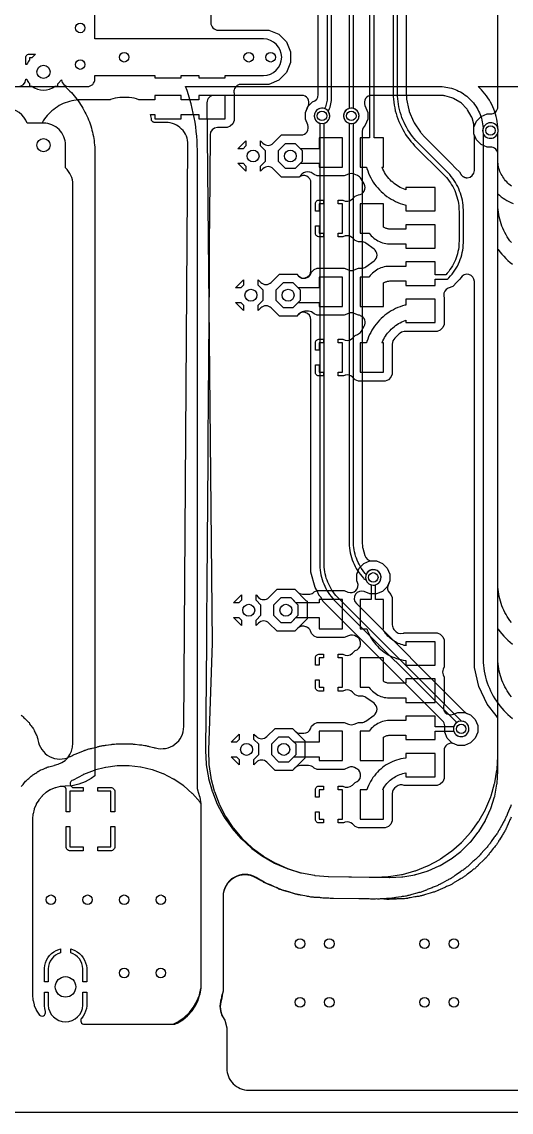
# Model space of a CAD drawing. Header units: millimetres. Extents: x 0 to 150, y 0 to 150.
# Drawn here: x 41.5 to 74.9, y 0 to 74.4 of the extents above; entities that cross this region are included whole.
import ezdxf

# ---------------------------------------------------------------- set-up
doc = ezdxf.new("R2010")
doc.units = ezdxf.units.MM

msp = doc.modelspace()

# ---------------------------------------------------------------- linework, layer by layer
at = {"layer": '16_copper'}
for points in [[(25.235, 70), (44.468, 70), (44.474, 69.995), (44.584, 69.896), (44.69, 69.794), (44.794, 69.69), (44.896, 69.584), (44.995, 69.474), (45.091, 69.363), (45.184, 69.249), (45.275, 69.133), (45.363, 69.015), (45.448, 68.894), (45.529, 68.772), (45.608, 68.648), (45.684, 68.521), (45.756, 68.393), (45.826, 68.263), (45.892, 68.132), (45.955, 67.999), (46.015, 67.864), (46.071, 67.728), (46.124, 67.591), (46.174, 67.452), (46.22, 67.312), (46.263, 67.171), (46.302, 67.029), (46.338, 66.886), (46.37, 66.743), (46.399, 66.598), (46.424, 66.453), (46.445, 66.307), (46.463, 66.161), (46.478, 66.015), (46.489, 65.868), (46.496, 65.721, 0.015737), (46.5, 65.5), (46.5, 22.949), (46.257, 22.766), (45.85, 22.544), (45.415, 22.382), (44.962, 22.284), (44.482, 22.249, 0.001783), (44.48, 22.249), (44.168, 22.225, 0.039596), (44.128, 22.218), (43.824, 22.145, 0.03929), (43.786, 22.133), (43.496, 22.013, 0.039289), (43.461, 21.995), (43.194, 21.831, 0.039571), (43.162, 21.808), (42.923, 21.604, 0.03958), (42.895, 21.576), (42.692, 21.338, 0.039291), (42.669, 21.306), (42.505, 21.039, 0.039289), (42.487, 21.004), (42.367, 20.714, 0.039593), (42.355, 20.676), (42.282, 20.371, 0.039294), (42.275, 20.332), (42.251, 20.02, 0.019635), (42.25, 20), (42.25, 8, 0.019635), (42.251, 7.98), (42.275, 7.668, 0.039596), (42.282, 7.628), (42.355, 7.324, 0.03929), (42.367, 7.286), (42.487, 6.996, 0.039289), (42.505, 6.961), (42.669, 6.694, 0.896524), (43.133, 6.882), (43.081, 7.078), (43.056, 7.265), (43.056, 8.2), (43.31, 8.2), (43.31, 7.313, 0.961481), (45.69, 7.313), (45.69, 8.2), (45.944, 8.2), (45.944, 7.265), (45.919, 7.078), (45.87, 6.895), (45.798, 6.72), (45.703, 6.556), (45.585, 6.402, 0.621841), (45.784, 6), (51.908, 6, 0.102644), (52.007, 6.021), (52.126, 6.072, 0.035713), (52.158, 6.089), (52.493, 6.295, 0.035716), (52.522, 6.316), (52.825, 6.568, 0.035714), (52.85, 6.593), (53.114, 6.886, 0.035717), (53.136, 6.914), (53.355, 7.241, 0.035715), (53.373, 7.272), (53.544, 7.627, 0.035713), (53.557, 7.66), (53.675, 8.036, 0.035716), (53.683, 8.071), (53.747, 8.46, 0.040537), (53.75, 8.5), (53.75, 21, 0.037059), (53.747, 21.037), (53.679, 21.497, 0.035717), (53.671, 21.532), (53.537, 21.977, 0.001537), (53.537, 21.979), (53.525, 22.011), (53.5, 22.064), (53.5, 65.66), (53.492, 65.979), (53.477, 66.297), (53.453, 66.615), (53.422, 66.933), (53.383, 67.25), (53.336, 67.565), (53.281, 67.88), (53.219, 68.193), (53.149, 68.504), (53.072, 68.814), (52.987, 69.121), (52.894, 69.426), (52.794, 69.729), (52.697, 70), (70, 70), (70.065, 69.999), (70.196, 69.994), (70.327, 69.982), (70.456, 69.965), (70.585, 69.942), (70.713, 69.914), (70.839, 69.88), (70.964, 69.841), (71.087, 69.796), (71.208, 69.746), (71.327, 69.691), (71.443, 69.63), (71.556, 69.565), (71.667, 69.494), (71.774, 69.419), (71.878, 69.34), (71.978, 69.256), (72.075, 69.167), (72.167, 69.075), (72.256, 68.978), (72.34, 68.878), (72.419, 68.774), (72.494, 68.667), (72.565, 68.556), (72.63, 68.443), (72.691, 68.327), (72.746, 68.208), (72.796, 68.087), (72.841, 67.964), (72.88, 67.839), (72.914, 67.713), (72.942, 67.585), (72.965, 67.456), (72.982, 67.327), (72.994, 67.196, 0.988533), (73.989, 66.798), (74.008, 66.854, 0.159482), (73.996, 67.182), (73.992, 67.262), (73.977, 67.436), (73.954, 67.609), (73.924, 67.781), (73.886, 67.951), (73.841, 68.12), (73.789, 68.286), (73.729, 68.45), (73.662, 68.611), (73.588, 68.77), (73.508, 68.924), (73.42, 69.076), (73.327, 69.223), (73.227, 69.366), (73.12, 69.504), (73.008, 69.638), (72.89, 69.767), (72.767, 69.89), (72.647, 70), (104.5, 70)], [(41.467, 22.224, 0.061632), (41.71, 22.504), (41.727, 22.528, 0.0251), (41.826, 22.644), (41.852, 22.671, 0.061628), (42.136, 22.91), (42.156, 22.93, 0.025091), (42.273, 23.03), (42.302, 23.052, 0.06162), (42.62, 23.244), (42.644, 23.261, 0.025091), (42.774, 23.341), (42.807, 23.358, 0.061633), (43.151, 23.498), (43.177, 23.511, 0.025101), (43.318, 23.57), (43.353, 23.582, 0.061616), (43.715, 23.666), (43.742, 23.675, 0.368204), (45, 25.18), (45, 63.325, 0.213406), (44.5, 64.443), (44.5, 66, 0.414223), (43, 67.5), (41.882, 67.5, 0.317786), (40.469, 68.5)], [(74.92, 20.972, 0.047952), (74.799, 20.709), (74.66, 20.377, 0.021251), (74.617, 20.257), (74.607, 20.228, 0.039047), (74.509, 20.013), (74.483, 19.954, 0.047943), (74.333, 19.706), (74.158, 19.392, 0.02125), (74.101, 19.278), (74.088, 19.25, 0.039043), (73.966, 19.047), (73.934, 18.992, 0.047945), (73.757, 18.763), (73.547, 18.471, 0.021242), (73.478, 18.364), (73.462, 18.338, 0.039041), (73.318, 18.15), (73.279, 18.098, 0.047947), (73.078, 17.89), (72.836, 17.624, 0.021255), (72.755, 17.526), (72.736, 17.502, 0.039045), (72.572, 17.331), (72.528, 17.284, 0.047944), (72.304, 17.101), (72.034, 16.863, 0.021254), (71.942, 16.775), (71.921, 16.753, 0.039044), (71.738, 16.602), (71.689, 16.56, 0.047944), (71.446, 16.403), (71.151, 16.198, 0.021238), (71.05, 16.121), (71.026, 16.101, 0.039046), (70.828, 15.972), (70.774, 15.936, 0.047941), (70.515, 15.808), (70.198, 15.637, 0.021241), (70.089, 15.571), (70.063, 15.555, 0.039039), (69.851, 15.449), (69.794, 15.42, 0.047952), (69.522, 15.321), (69.188, 15.188, 0.021232), (69.072, 15.135), (69.045, 15.121, 0.03904), (68.822, 15.04), (68.762, 15.017, 0.047948), (68.48, 14.95), (68.134, 14.855, 0.021251), (68.012, 14.816), (67.984, 14.805, 0.03904), (67.754, 14.75), (67.691, 14.734, 0.04795), (67.404, 14.699), (67.048, 14.644, 0.021233), (66.924, 14.619), (66.894, 14.612, 0.039041), (66.659, 14.582), (66.595, 14.574, 0.044776), (66.325, 14.572), (66.306, 14.572), (66.046, 14.561, 0.024029), (65.9, 14.548), (65.877, 14.544, 0.048099), (65.587, 14.543), (65.404, 14.535, 0.032045), (65.213, 14.551), (62.789, 14.59, 0.02402), (62.643, 14.585), (62.62, 14.583, 0.048084), (62.33, 14.598), (62.147, 14.601, 0.030251), (61.967, 14.626), (61.957, 14.627, 0.065382), (61.563, 14.65), (61.532, 14.65, 0.039048), (61.297, 14.674), (61.233, 14.68, 0.04794), (60.95, 14.743), (60.589, 14.811, 0.021233), (60.463, 14.829), (60.433, 14.832, 0.039048), (60.202, 14.883), (60.139, 14.896, 0.023945), (60, 14.941), (59.984, 14.949, 0.020971), (59.865, 14.991), (59.514, 15.099, 0.021249), (59.391, 15.131), (59.361, 15.138, 0.039044), (59.137, 15.214), (59.076, 15.235, 0.047944), (58.815, 15.359), (58.479, 15.507, 0.021241), (58.36, 15.552), (58.331, 15.562, 0.03905), (58.117, 15.664), (58.059, 15.691, 0.047938), (57.813, 15.845), (57.504, 16.025, 0.578286), (55.25, 14.728), (55.25, 8.662, 0.018006), (55.254, 8.554), (55.257, 8.513, 0.020201), (55.258, 8.39), (55.257, 8.382), (55.254, 8.341), (55.251, 8.301, 0.066551), (55.181, 7.907), (55.176, 7.842, 0.02168), (55.149, 7.714), (55.144, 7.689, 0.220928), (55.277, 6.422), (55.364, 6.272), (55.5, 5.763), (55.5, 3, 0.414214), (57, 1.5), (140, 1.5)]]:
    msp.add_lwpolyline(points, format="xyb", dxfattribs=at)
for points in [[(65.613, 16.046), (65.625, 16.045), (66.505, 16.081, 0.028347), (66.561, 16.086), (67.431, 16.221, 0.028347), (67.486, 16.233), (68.335, 16.466, 0.028347), (68.389, 16.484), (69.206, 16.811, 0.028346), (69.258, 16.835), (70.033, 17.252, 0.028346), (70.081, 17.281), (70.804, 17.784, 0.028347), (70.848, 17.819), (71.51, 18.399, 0.028348), (71.55, 18.439), (72.142, 19.091, 0.028346), (72.177, 19.135), (72.691, 19.85, 0.028347), (72.722, 19.897), (73.151, 20.666, 0.028348), (73.176, 20.716), (73.516, 21.528, 0.028346), (73.535, 21.582), (73.781, 22.427, 0.028348), (73.794, 22.482), (73.943, 23.35, 0.028345), (73.949, 23.406), (73.999, 24.285, 0.014171), (74, 24.313), (74, 65.372, 0.414214), (73.5, 65.872), (73.276, 65.872), (72.861, 66.044), (72.544, 66.361), (72.372, 66.776), (72.372, 67.293, 0.065542), (72.355, 67.422), (72.238, 67.857, 0.065545), (72.188, 67.977), (71.94, 68.407, 0.065543), (71.861, 68.51), (71.51, 68.861, 0.065543), (71.407, 68.94), (70.977, 69.188, 0.065546), (70.857, 69.238), (70.377, 69.367, 0.049123), (70.281, 69.383), (70.033, 69.399, 0.016366), (70, 69.4), (65.39, 69.4, 0.534512), (64.928, 68.709), (65.128, 68.224), (65.128, 67.776), (64.956, 67.361, 0.242991), (64.75, 66.947), (64.75, 38.914, 0.016365), (64.751, 38.882), (64.77, 38.599, 0.049126), (64.786, 38.502), (64.92, 37.999, 0.339454), (65.403, 37.628), (65.724, 37.628), (66.139, 37.456), (66.456, 37.139), (66.628, 36.724), (66.628, 36.276), (66.456, 35.861), (66.139, 35.544), (65.724, 35.372), (65.276, 35.372), (64.889, 35.532, 0.820681), (64.344, 34.716), (71.732, 27.329, 0.098494), (71.894, 27.22), (72.14, 27.118), (72.457, 26.801), (72.629, 26.386), (72.629, 25.938), (72.457, 25.523), (72.14, 25.206), (71.725, 25.034), (71.277, 25.034), (70.862, 25.206), (70.545, 25.523), (70.373, 25.938), (70.373, 26.359, 0.198912), (70.226, 26.713), (62.294, 34.645), (62.294, 34.645), (62.082, 34.857), (61.911, 35.153, 0.093004), (61.791, 35.293), (61.776, 35.304, 0.120169), (61.693, 35.531), (61.534, 35.807), (61.25, 36.866), (61.25, 54.079, 0.784032), (60.286, 54.322), (59.094, 54.322), (58.529, 54.887, 0.414215), (57.822, 54.887), (57.65, 54.715), (57.65, 55.075), (57.988, 55.413), (57.988, 56.107), (57.65, 56.445), (57.65, 56.805), (57.822, 56.633, 0.414215), (58.529, 56.633), (59.094, 57.198), (60.286, 57.198, 0.784032), (61.25, 57.441), (61.25, 63.429, 0.626168), (60.441, 63.822), (59.244, 63.822), (58.679, 64.387, 0.414215), (57.972, 64.387), (57.8, 64.215), (57.8, 64.575), (58.138, 64.913), (58.138, 65.607), (57.8, 65.945), (57.8, 66.305), (57.972, 66.133, 0.414215), (58.679, 66.133), (59.244, 66.698), (60.57, 66.698, 0.53451), (61.032, 67.39), (60.872, 67.776), (60.872, 68.224), (61.072, 68.709, 0.534512), (60.61, 69.4), (54.653, 69.4, 0.416969), (54.153, 68.895), (54.5, 32.006), (54.261, 24.699, 0.014172), (54.261, 24.671), (54.282, 23.784, 0.028352), (54.286, 23.727), (54.408, 22.848, 0.028354), (54.419, 22.793), (54.639, 21.933, 0.028351), (54.656, 21.879), (54.972, 21.049, 0.028354), (54.995, 20.998), (55.403, 20.209, 0.028352), (55.432, 20.161), (55.927, 19.424, 0.028353), (55.961, 19.378), (56.535, 18.702, 0.028352), (56.574, 18.661), (57.222, 18.054, 0.028354), (57.265, 18.018), (57.977, 17.488, 0.028354), (58.025, 17.457), (58.792, 17.011, 0.028352), (58.843, 16.985), (59.655, 16.629, 0.028352), (59.709, 16.609), (60.557, 16.347, 0.028353), (60.612, 16.333), (61.484, 16.169, 0.028352), (61.54, 16.162), (62.425, 16.097, 0.014173), (62.453, 16.096), (65.597, 16.045)], [(63.053, 35.16), (62.952, 35.271), (62.855, 35.387), (62.765, 35.508), (62.679, 35.632), (62.6, 35.76), (62.527, 35.892), (62.459, 36.027), (62.398, 36.165), (62.344, 36.306), (62.296, 36.449), (62.255, 36.594), (62.22, 36.74), (62.193, 36.889), (62.172, 37.038), (62.158, 37.188), (62.151, 37.339), (62.15, 37.414), (62.15, 67.493, 0.996462), (61.854, 68.508), (61.798, 68.489, 0.706875), (61.85, 67.493), (61.85, 37.332), (61.858, 37.167), (61.873, 37.003), (61.896, 36.84), (61.926, 36.678), (61.964, 36.518), (62.009, 36.36), (62.061, 36.203), (62.12, 36.05), (62.187, 35.899), (62.26, 35.752), (62.341, 35.608), (62.427, 35.468), (62.52, 35.332), (62.62, 35.201), (62.725, 35.074), (62.836, 34.952), (71.195, 26.593, 0.999694), (71.807, 25.731), (71.854, 25.768, 0.674159), (71.522, 26.69), (63.106, 35.106)], [(64.765, 37.008), (64.679, 37.132), (64.6, 37.26), (64.527, 37.392), (64.459, 37.527), (64.398, 37.665), (64.344, 37.806), (64.296, 37.949), (64.255, 38.094), (64.22, 38.24), (64.193, 38.389), (64.172, 38.538), (64.158, 38.688), (64.151, 38.839), (64.15, 38.914), (64.15, 67.493, 0.996462), (63.854, 68.508), (63.798, 68.489, 0.706875), (63.85, 67.493), (63.85, 38.832), (63.858, 38.667), (63.873, 38.503), (63.896, 38.34), (63.926, 38.178), (63.964, 38.018), (64.009, 37.86), (64.061, 37.703), (64.12, 37.55), (64.187, 37.399), (64.26, 37.252), (64.341, 37.108), (64.427, 36.968), (64.52, 36.832), (64.62, 36.701), (64.725, 36.574), (64.836, 36.452, 0.320343), (64.993, 36.35), (65.011, 36.298, 1), (65.989, 36.702), (65.963, 36.756, 0.626546), (65.012, 36.705), (64.952, 36.771), (64.855, 36.887)], [(58.944, 32.822), (58.379, 33.387, 0.414215), (57.672, 33.387), (57.5, 33.215), (57.5, 33.575), (57.838, 33.913), (57.838, 34.607), (57.5, 34.945), (57.5, 35.305), (57.672, 35.133, 0.414215), (58.379, 35.133), (58.944, 35.698), (60.136, 35.698), (60.907, 34.927, 0.046624), (60.978, 34.868), (60.978, 33.664), (60.136, 32.822)], [(58.794, 23.322), (58.229, 23.887, 0.414215), (57.522, 23.887), (57.35, 23.715), (57.35, 24.075), (57.688, 24.413), (57.688, 25.107), (57.35, 25.445), (57.35, 25.805), (57.522, 25.633, 0.414215), (58.229, 25.633), (58.794, 26.198), (59.986, 26.198), (60.828, 25.356), (60.828, 24.164), (59.986, 23.322)], [(43.056, 8.9), (43.056, 9.835), (43.081, 10.022), (43.13, 10.205), (43.202, 10.38), (43.297, 10.544), (43.412, 10.694), (43.546, 10.828), (43.696, 10.943), (43.86, 11.038), (44.035, 11.11), (44.15, 11.141), (44.15, 10.878, 0.318406), (43.31, 9.787), (43.31, 8.9)], [(45.69, 8.9), (45.69, 9.787, 0.318408), (44.85, 10.878), (44.85, 11.141), (44.965, 11.11), (45.14, 11.038), (45.304, 10.943), (45.454, 10.828), (45.588, 10.694), (45.703, 10.544), (45.798, 10.38), (45.87, 10.205), (45.919, 10.022), (45.944, 9.835), (45.944, 8.9)]]:
    msp.add_lwpolyline(points, format="xyb", close=True, dxfattribs=at)
for points in [[(56.255, 65.76), (56.8, 66.305), (56.8, 65.945), (56.615, 65.76)], [(60.678, 64.913), (60.678, 65.607), (60.187, 66.098), (59.493, 66.098), (59.002, 65.607), (59.002, 64.913), (59.493, 64.422), (60.187, 64.422)], [(56.255, 64.76), (56.615, 64.76), (56.8, 64.575), (56.8, 64.215)], [(56.105, 56.26), (56.65, 56.805), (56.65, 56.445), (56.465, 56.26)], [(60.528, 55.413), (60.528, 56.107), (60.037, 56.598), (59.343, 56.598), (58.852, 56.107), (58.852, 55.413), (59.343, 54.922), (60.037, 54.922)], [(56.105, 55.26), (56.465, 55.26), (56.65, 55.075), (56.65, 54.715)], [(55.955, 34.76), (56.5, 35.305), (56.5, 34.945), (56.315, 34.76)], [(60.378, 33.913), (60.378, 34.607), (59.887, 35.098), (59.193, 35.098), (58.702, 34.607), (58.702, 33.913), (59.193, 33.422), (59.887, 33.422)], [(55.955, 33.76), (56.315, 33.76), (56.5, 33.575), (56.5, 33.215)], [(55.805, 25.26), (56.35, 25.805), (56.35, 25.445), (56.165, 25.26)], [(60.228, 24.413), (60.228, 25.107), (59.737, 25.598), (59.043, 25.598), (58.552, 25.107), (58.552, 24.413), (59.043, 23.922), (59.737, 23.922)], [(55.805, 24.26), (56.165, 24.26), (56.35, 24.075), (56.35, 23.715)]]:
    msp.add_lwpolyline(points, close=True, dxfattribs=at)
at = {"layer": '1_copper'}
for points in [[(65.25, 81.5), (65.25, 66.5), (64.6, 66.5), (64.6, 64.5), (65.038, 64.5), (65.064, 64.408), (65.118, 64.247), (65.18, 64.088), (65.249, 63.932), (65.325, 63.779), (65.408, 63.63), (65.498, 63.485), (65.594, 63.344), (65.697, 63.208), (65.806, 63.077), (65.92, 62.951), (66.041, 62.83), (66.167, 62.716), (66.298, 62.607), (66.434, 62.504), (66.575, 62.408), (66.72, 62.318), (66.869, 62.235), (67.022, 62.159), (67.178, 62.09), (67.337, 62.028), (67.498, 61.974), (67.662, 61.928), (67.73, 61.912), (67.73, 61.51), (69.73, 61.51), (69.73, 63.11), (67.73, 63.11), (67.73, 62.952), (67.676, 62.97), (67.561, 63.015), (67.447, 63.065), (67.336, 63.12), (67.227, 63.181), (67.121, 63.246), (67.019, 63.316), (66.92, 63.391), (66.824, 63.471), (66.732, 63.554), (66.644, 63.642), (66.561, 63.734), (66.481, 63.83), (66.406, 63.929), (66.336, 64.031), (66.271, 64.137), (66.21, 64.246), (66.155, 64.357), (66.105, 64.471), (66.093, 64.5), (66.2, 64.5), (66.2, 66.5), (65.55, 66.5), (65.55, 81.574)], [(74.924, 59.347), (74.825, 59.477), (74.731, 59.611), (74.642, 59.748), (74.559, 59.889), (74.48, 60.032), (74.408, 60.179), (74.341, 60.328), (74.28, 60.48), (74.224, 60.634), (74.175, 60.79), (74.132, 60.948), (74.094, 61.107), (74.063, 61.267), (74.038, 61.429), (74.02, 61.592), (74.007, 61.755), (74.001, 61.918), (74, 62), (74, 62.68), (74.106, 62.584), (74.227, 62.484), (74.353, 62.391), (74.483, 62.304), (74.617, 62.224), (74.755, 62.15), (74.897, 62.083), (75.042, 62.023)], [(74.924, 33.427), (74.825, 33.557), (74.731, 33.691), (74.642, 33.828), (74.559, 33.969), (74.48, 34.112), (74.408, 34.259), (74.341, 34.408), (74.28, 34.56), (74.224, 34.714), (74.175, 34.87), (74.132, 35.028), (74.094, 35.187), (74.063, 35.347), (74.038, 35.509), (74.02, 35.672), (74.007, 35.835), (74.001, 35.998), (74, 36.08), (74, 58.911), (74.018, 58.885), (74.14, 58.725), (74.268, 58.569), (74.403, 58.418), (74.543, 58.273), (74.688, 58.133), (74.839, 57.998), (74.995, 57.87)], [(74.924, 28.347), (74.825, 28.477), (74.731, 28.611), (74.642, 28.748), (74.559, 28.889), (74.48, 29.032), (74.408, 29.179), (74.341, 29.328), (74.28, 29.48), (74.224, 29.634), (74.175, 29.79), (74.132, 29.948), (74.094, 30.107), (74.063, 30.267), (74.038, 30.429), (74.02, 30.592), (74.007, 30.755), (74.001, 30.918), (74, 31), (74, 32.991), (74.018, 32.965), (74.14, 32.805), (74.268, 32.649), (74.403, 32.498), (74.543, 32.353), (74.688, 32.213), (74.839, 32.078), (74.995, 31.95)]]:
    msp.add_lwpolyline(points, dxfattribs=at)
for points in [[(67.75, 80.447), (67.75, 69.621, 0.012273), (67.751, 69.597), (67.769, 69.217, 0.036831), (67.778, 69.144), (67.926, 68.4, 0.049128), (67.955, 68.306), (68.245, 67.605, 0.049126), (68.291, 67.519), (68.713, 66.888, 0.036832), (68.758, 66.83), (69.013, 66.548, 0.012273), (69.03, 66.53), (70.794, 64.767), (70.794, 64.767), (71.145, 64.415), (71.145, 64.415), (71.377, 64.184), (71.467, 64.027), (71.472, 64.02), (71.476, 64.012), (71.487, 63.997), (71.498, 63.981), (71.503, 63.974), (71.508, 63.967), (71.521, 63.952), (71.533, 63.938), (71.54, 63.932), (71.546, 63.925), (71.56, 63.912), (71.573, 63.899), (71.58, 63.893), (71.587, 63.888), (71.603, 63.876), (71.618, 63.865), (71.625, 63.86), (71.633, 63.855), (71.649, 63.846), (71.666, 63.836), (71.674, 63.832), (71.681, 63.828), (71.699, 63.82), (71.716, 63.812), (71.725, 63.81), (71.733, 63.806), (71.751, 63.801), (71.769, 63.795), (71.778, 63.793), (71.787, 63.791), (71.805, 63.787), (71.824, 63.783), (71.833, 63.782), (71.842, 63.781), (71.861, 63.78), (71.88, 63.778), (71.888, 63.778), (71.897, 63.778), (71.916, 63.778, 0.404626), (72.4, 64.277), (72.4, 66.608, 0.027962), (72.397, 66.664), (72.395, 66.675, 0.048473), (72.372, 66.773), (72.372, 67.224), (72.544, 67.639), (72.861, 67.956), (73.276, 68.128), (73.5, 68.128, 0.414214), (74, 68.628), (74, 81.445, 0.303347)], [(54.424, 75.654), (54.415, 74.354, 0.416324), (54.915, 73.85), (58.368, 73.85), (59.048, 73.568), (59.568, 73.048), (59.85, 72.368), (59.85, 71.632), (59.568, 70.952), (59.048, 70.432), (58.368, 70.15), (56.487, 70.15, 0.287062), (56.037, 69.869), (56.032, 69.857, 0.159049), (56, 69.538), (56, 67.681), (55.909, 67.46), (55.74, 67.291), (55.519, 67.2), (54.86, 67.2, 0.412106), (54.36, 66.704), (54.319, 61.031), (54.319, 61.031), (54.319, 61.031), (54.315, 60.531), (54.315, 60.531), (54.315, 60.531), (54.312, 60.031), (54.312, 60.031), (54.312, 60.031), (54.308, 59.531), (54.308, 59.531), (54.308, 59.531), (54.305, 59.031), (54.305, 59.031), (54.305, 59.031), (54.301, 58.531), (54.301, 58.531), (54.301, 58.531), (54.297, 58.031), (54.297, 58.031), (54.297, 58.031), (54.294, 57.531), (54.294, 57.531), (54.294, 57.531), (54.29, 57.031), (54.29, 57.031), (54.29, 57.031), (54.229, 48.531), (54.229, 48.531), (54.229, 48.531), (54.225, 48.031), (54.225, 48.031), (54.225, 48.031), (54.222, 47.531), (54.222, 47.531), (54.222, 47.531), (54.218, 47.031), (54.218, 47.031), (54.218, 47.031), (54.215, 46.531), (54.215, 46.531), (54.215, 46.531), (54.211, 46.031), (54.211, 46.031), (54.211, 46.031), (54.207, 45.531), (54.207, 45.531), (54.207, 45.531), (54.204, 45.031), (54.204, 45.031), (54.204, 45.031), (54.2, 44.531), (54.2, 44.531), (54.2, 44.531), (54.139, 36.031), (54.139, 36.031), (54.139, 36.031), (54.135, 35.531), (54.135, 35.531), (54.135, 35.531), (54.132, 35.031), (54.132, 35.031), (54.132, 35.031), (54.128, 34.531), (54.128, 34.531), (54.128, 34.531), (54.125, 34.031), (54.125, 34.031), (54.125, 34.031), (54.121, 33.531), (54.121, 33.531), (54.121, 33.531), (54.117, 33.031), (54.117, 33.031), (54.117, 33.031), (54.114, 32.531), (54.114, 32.531), (54.114, 32.531), (54.11, 32.031), (54.11, 32.031), (54.11, 32.031), (54.057, 24.693, 0.013945), (54.058, 24.665), (54.101, 23.77, 0.027897), (54.107, 23.714), (54.25, 22.83, 0.027897), (54.262, 22.775), (54.503, 21.912, 0.027897), (54.52, 21.859), (54.856, 21.028, 0.027896), (54.879, 20.978), (55.305, 20.189, 0.027897), (55.334, 20.142), (55.845, 19.405, 0.027895), (55.879, 19.361), (56.468, 18.686, 0.027897), (56.507, 18.647), (57.168, 18.042, 0.027982), (57.211, 18.006), (57.935, 17.479, 0.027897), (57.982, 17.448), (58.761, 17.004, 0.027978), (58.811, 16.979), (59.634, 16.625, 0.027897), (59.686, 16.606), (60.543, 16.345, 0.027897), (60.597, 16.332), (61.478, 16.169, 0.027896), (61.534, 16.162), (62.427, 16.097, 0.013946), (62.455, 16.096), (66.601, 16.029), (66.618, 16.029), (66.632, 16.029), (67.458, 16.066, 0.030527), (67.519, 16.073), (68.334, 16.21, 0.030655), (68.394, 16.224), (69.187, 16.46, 0.030528), (69.244, 16.481), (70.003, 16.811, 0.030529), (70.057, 16.839), (70.769, 17.259, 0.030528), (70.82, 17.294), (71.476, 17.798, 0.030529), (71.522, 17.838), (72.111, 18.418, 0.030651), (72.152, 18.463), (72.667, 19.111, 0.03053), (72.702, 19.161), (73.134, 19.867, 0.030529), (73.163, 19.92), (73.505, 20.673, 0.030653), (73.527, 20.73), (73.776, 21.519, 0.030658), (73.791, 21.579), (73.941, 22.392, 0.030529), (73.949, 22.453), (73.999, 23.278, 0.015261), (74, 23.309), (74, 26.765, 0.169908), (73.891, 27.076), (73.268, 27.857), (72.694, 29.049), (72.4, 30.339), (72.4, 56.692, 0.76733), (71.467, 56.942), (71.418, 56.857), (71.206, 56.645), (71.206, 56.645), (70.925, 56.364), (70.612, 56.235, 0.317573), (70.304, 55.747), (70.307, 55.72, 0.051933), (70.33, 55.615), (70.33, 53.771), (70.239, 53.55), (70.07, 53.381), (69.849, 53.29), (67.672, 53.29, 0.027962), (67.616, 53.287), (67.6, 53.284, 0.187743), (67.269, 53.115), (66.975, 52.821, 0.226824), (66.8, 52.418), (66.8, 50.381), (66.709, 50.16), (66.54, 49.991), (66.319, 49.9), (64.481, 49.9), (64.26, 49.991), (64.079, 50.172, 0.270206), (63.592, 50.301), (63.579, 50.296, 0.022264), (63.534, 50.281), (63.474, 50.256), (63.425, 50.246), (63.1, 50.246), (63.1, 50.5), (63.4, 50.5), (63.4, 52.5), (63.1, 52.5), (63.1, 52.754), (63.425, 52.754, 0.364613), (64.079, 52.828), (64.26, 53.009), (64.428, 53.078, 0.165101), (64.67, 53.29), (64.878, 53.65, 0.456421), (64.631, 54.363), (64.614, 54.37, 0.063947), (64.485, 54.398), (64.191, 54.52, 0.198917), (63.809, 54.52), (63.519, 54.4), (61.681, 54.4), (61.46, 54.491, 0.215267), (61.084, 54.66), (60.831, 54.66, 0.198912), (60.477, 54.514), (60.286, 54.322), (59.094, 54.322), (58.529, 54.887, 0.414215), (57.822, 54.887), (57.65, 54.715), (57.65, 55.075), (57.988, 55.413), (57.988, 56.107), (57.65, 56.445), (57.65, 56.805), (57.822, 56.633, 0.414215), (58.529, 56.633), (59.094, 57.198), (60.286, 57.198), (60.426, 57.058, 0.534515), (61.242, 57.22), (61.291, 57.34), (61.46, 57.509), (61.681, 57.6), (63.519, 57.6), (63.809, 57.48, 0.198917), (64.191, 57.48), (64.481, 57.6), (64.706, 57.6, 0.158385), (65, 57.695), (65.55, 58.095, 0.509525), (65.55, 58.905), (65, 59.305, 0.158385), (64.706, 59.4), (64.481, 59.4), (64.26, 59.491), (64.079, 59.672, 0.270206), (63.592, 59.801), (63.579, 59.796, 0.022264), (63.534, 59.781), (63.474, 59.756), (63.425, 59.746), (63.1, 59.746), (63.1, 60), (63.4, 60), (63.4, 62), (63.1, 62), (63.1, 62.254), (63.425, 62.254, 0.364613), (64.079, 62.328), (64.26, 62.509), (64.485, 62.602, 0.550503), (64.878, 63.35), (64.67, 63.71, 0.165098), (64.428, 63.922), (64.191, 64.02, 0.198918), (63.809, 64.02), (63.519, 63.9), (61.681, 63.9), (61.46, 63.991, 0.170087), (61.171, 64.152), (61.145, 64.156, 0.283602), (60.627, 64.014), (60.436, 63.822), (59.244, 63.822), (58.679, 64.387, 0.414215), (57.972, 64.387), (57.8, 64.215), (57.8, 64.575), (58.138, 64.913), (58.138, 65.607), (57.8, 65.945), (57.8, 66.305), (57.972, 66.133, 0.414215), (58.679, 66.133), (59.244, 66.698), (60.57, 66.698, 0.53451), (61.032, 67.39), (60.872, 67.776), (60.872, 68.224), (61.044, 68.639), (61.361, 68.956, 0.351056), (61.75, 69.452), (61.75, 80.5, 0.012273)], [(62.35, 80.5), (62.35, 69.207), (62.349, 69.16), (62.344, 69.066), (62.332, 68.973), (62.315, 68.88), (62.293, 68.789), (62.265, 68.699), (62.231, 68.611), (62.193, 68.525), (62.178, 68.497, 0.975884), (61.798, 67.511), (61.854, 67.492, 0.71926), (62.423, 68.317), (62.463, 68.394), (62.509, 68.496), (62.549, 68.601), (62.583, 68.708), (62.609, 68.817), (62.63, 68.928), (62.643, 69.039), (62.65, 69.151), (62.65, 80.598)], [(63.85, 80.5), (63.85, 68.507, 0.996462), (64.146, 67.492), (64.202, 67.511, 0.706875), (64.15, 68.507), (64.15, 80.598)], [(66.85, 80.993), (66.85, 69.523), (66.857, 69.326), (66.872, 69.129), (66.894, 68.933), (66.924, 68.738), (66.96, 68.544), (67.004, 68.352), (67.055, 68.162), (67.113, 67.973), (67.178, 67.787), (67.25, 67.604), (67.329, 67.423), (67.415, 67.245), (67.507, 67.071), (67.606, 66.9), (67.71, 66.733), (67.821, 66.57), (67.939, 66.412), (68.062, 66.258), (68.19, 66.108), (68.324, 65.964), (70.333, 63.955), (70.386, 63.9), (70.489, 63.789), (70.586, 63.673), (70.678, 63.553), (70.765, 63.429), (70.846, 63.301), (70.922, 63.17), (70.992, 63.035), (71.056, 62.898), (71.114, 62.758), (71.166, 62.616), (71.211, 62.471), (71.251, 62.325), (71.283, 62.177), (71.31, 62.028), (71.329, 61.878), (71.343, 61.727), (71.349, 61.576), (71.35, 61.5), (71.35, 59.414), (71.349, 59.339), (71.342, 59.188), (71.328, 59.038), (71.307, 58.889), (71.28, 58.74), (71.245, 58.594), (71.204, 58.449), (71.156, 58.306), (71.102, 58.165), (71.041, 58.027), (70.973, 57.892), (70.9, 57.76), (70.821, 57.632), (70.735, 57.508), (70.645, 57.387), (70.548, 57.271), (70.447, 57.16), (70.437, 57.15), (69.73, 57.15), (69.73, 58.03), (67.73, 58.03), (67.73, 57.73), (66.573, 57.73), (66.46, 57.723), (66.348, 57.708), (66.237, 57.686), (66.128, 57.656), (66.02, 57.62), (65.916, 57.577), (65.814, 57.527), (65.716, 57.47), (65.622, 57.407), (65.532, 57.338), (65.447, 57.263), (65.367, 57.183), (65.292, 57.098), (65.223, 57.008), (65.218, 57), (64.6, 57), (64.6, 55), (66.2, 55), (66.2, 56.59), (66.205, 56.593), (66.245, 56.62), (66.286, 56.644), (66.329, 56.665), (66.373, 56.683), (66.418, 56.699), (66.464, 56.711), (66.511, 56.72, 0.057357), (66.63, 56.73), (67.73, 56.73), (67.73, 56.43), (69.73, 56.43), (69.73, 56.85), (70.515, 56.85), (70.544, 56.856, 0.253461), (70.664, 56.952), (70.775, 57.074), (70.88, 57.201), (70.98, 57.332), (71.073, 57.468), (71.159, 57.608), (71.24, 57.752), (71.313, 57.899), (71.38, 58.05), (71.439, 58.203), (71.491, 58.36), (71.536, 58.518), (71.574, 58.678), (71.604, 58.84), (71.627, 59.003), (71.642, 59.167), (71.65, 59.332), (71.65, 61.582), (71.643, 61.747), (71.628, 61.911), (71.607, 62.074), (71.578, 62.236), (71.543, 62.397), (71.5, 62.556), (71.451, 62.713), (71.394, 62.867), (71.331, 63.019), (71.262, 63.168), (71.186, 63.314), (71.104, 63.457), (71.015, 63.596), (70.921, 63.731), (70.821, 63.861), (70.715, 63.987), (70.604, 64.109), (68.606, 66.106), (68.541, 66.172), (68.414, 66.309), (68.293, 66.45), (68.177, 66.595), (68.067, 66.745), (67.962, 66.898), (67.863, 67.056), (67.77, 67.217), (67.683, 67.381), (67.603, 67.548), (67.528, 67.719), (67.46, 67.892), (67.399, 68.067), (67.344, 68.245), (67.296, 68.425), (67.255, 68.606), (67.22, 68.789), (67.193, 68.972), (67.172, 69.157), (67.158, 69.343), (67.151, 69.528), (67.15, 69.621), (67.15, 80.993, 0.996462)], [(41.281, 70, 0.414203), (41.781, 70.5), (41.855, 70.5, 0.069246), (42.035, 70.206), (42.035, 70.035), (42.207, 70.035, 0.358291), (43.794, 70.035), (43.965, 70.035), (43.965, 70.197), (44.222, 70.454, 0.387405), (44.719, 70), (46, 70, 0.414214), (46.5, 70.5), (46.5, 70.75), (50.6, 70.75), (50.6, 70.6), (52.4, 70.6), (52.4, 70.75), (53.6, 70.75), (53.6, 70.6), (55.4, 70.6), (55.4, 70.75), (58, 70.75, 1), (58, 73.25), (46.5, 73.25), (46.5, 76.75)], [(41.472, 27.088), (41.545, 27.046), (41.571, 27.021, 0.000584), (41.574, 27.019), (41.61, 26.989, 0.055495), (41.843, 26.749), (41.891, 26.706), (41.956, 26.652), (41.978, 26.623, 0.000585), (41.98, 26.621), (42.01, 26.586, 0.055666), (42.198, 26.308), (42.238, 26.258), (42.293, 26.193), (42.309, 26.161, 0.000582), (42.31, 26.158), (42.335, 26.117, 0.05543), (42.471, 25.812), (42.502, 25.755), (42.544, 25.682), (42.554, 25.648, 0.000578), (42.556, 25.645), (42.572, 25.602, 0.023341), (42.607, 25.464), (42.617, 25.418, 0.516973), (44.797, 24.265), (44.836, 24.285), (44.875, 24.306, 0.041372), (45.099, 24.417), (45.157, 24.446, 0.040825), (45.389, 24.525), (45.682, 24.64, 0.016139), (45.771, 24.678), (45.793, 24.689), (45.816, 24.7, 0.035505), (46.018, 24.773), (46.079, 24.795, 0.04083), (46.319, 24.845), (46.624, 24.924, 0.016139), (46.716, 24.951), (46.74, 24.959), (46.764, 24.967, 0.035504), (46.973, 25.015), (47.036, 25.03, 0.040829), (47.281, 25.051), (47.592, 25.092, 0.01614), (47.688, 25.108), (47.712, 25.114), (47.737, 25.118, 0.035507), (47.95, 25.141), (48.015, 25.148, 0.040831), (48.26, 25.139), (48.574, 25.143, 0.01614), (48.671, 25.147), (48.696, 25.149), (48.721, 25.151, 0.035506), (48.936, 25.148), (49, 25.147, 0.04083), (49.243, 25.109), (49.555, 25.074, 0.01614), (49.652, 25.067), (49.677, 25.066), (49.702, 25.065, 0.03551), (49.915, 25.036), (49.979, 25.027, 0.040825), (50.215, 24.96), (50.521, 24.888, 0.016139), (50.616, 24.869), (50.64, 24.866, 0.498167), (52.569, 26.317), (52.855, 66.035, 0.416324), (51.355, 67.546), (50.583, 67.546), (50.55, 67.55), (50.518, 67.559), (50.487, 67.572), (50.459, 67.588), (50.432, 67.609), (50.409, 67.632), (50.388, 67.659), (50.372, 67.687), (50.359, 67.718, 0.064222), (50.305, 68.1), (50.6, 68.1), (50.6, 67.8), (52.4, 67.8), (52.4, 68.1), (53.6, 68.1), (53.6, 67.8), (55.4, 67.8), (55.4, 69.4), (53.6, 69.4), (53.6, 69.1), (52.4, 69.1), (52.4, 69.4), (50.6, 69.4), (50.6, 69.1), (49.498, 69.1, 0.113005), (48.846, 69.25), (48.2, 69.25, 0.109364), (47.567, 69.109), (47.546, 69.1), (45.524, 69.1), (45.372, 69.093), (45.22, 69.078), (45.07, 69.055), (44.921, 69.026), (44.773, 68.989), (44.627, 68.944), (44.484, 68.893), (44.343, 68.835), (44.206, 68.77), (44.072, 68.698), (43.941, 68.62), (43.814, 68.535), (43.692, 68.445), (43.575, 68.348), (43.462, 68.246), (43.354, 68.138), (43.252, 68.025), (43.155, 67.908), (43.065, 67.786), (42.98, 67.659), (42.902, 67.528), (42.887, 67.5), (41.882, 67.5, 0.317786), (40.469, 68.5)], [(74.929, 63.209), (74.843, 63.274), (74.76, 63.342), (74.68, 63.414), (74.604, 63.49), (74.532, 63.57), (74.464, 63.653), (74.399, 63.739), (74.34, 63.828), (74.285, 63.921), (74.234, 64.015), (74.188, 64.113), (74.147, 64.212), (74.111, 64.313), (74.079, 64.416), (74.053, 64.52), (74.032, 64.626), (74.016, 64.732), (74.006, 64.839), (74.001, 64.946), (74, 65), (74, 66.83, 0.968328), (73.011, 67.202), (72.992, 67.146, 0.153398), (73, 66.83), (73, 30.899), (73.008, 30.697), (73.023, 30.496), (73.046, 30.295), (73.077, 30.096), (73.116, 29.898), (73.162, 29.701), (73.215, 29.506), (73.276, 29.314), (73.344, 29.124), (73.42, 28.936), (73.502, 28.752), (73.592, 28.571), (73.688, 28.394), (73.792, 28.22), (73.901, 28.051), (74.018, 27.885), (74.14, 27.725), (74.268, 27.569), (74.403, 27.418), (74.543, 27.273), (74.688, 27.133), (74.839, 26.998), (74.995, 26.87)], [(74.914, 20.137), (74.894, 20.076, 0.04588), (74.769, 19.829), (74.629, 19.522, 0.020161), (74.584, 19.41), (74.576, 19.387), (74.564, 19.352, 0.035371), (74.467, 19.162), (74.439, 19.104, 0.045881), (74.285, 18.874), (74.109, 18.587, 0.020154), (74.051, 18.481), (74.04, 18.46), (74.024, 18.426, 0.035349), (73.905, 18.25), (73.87, 18.195, 0.045881), (73.689, 17.986), (73.479, 17.722, 0.020155), (73.408, 17.624), (73.395, 17.604), (73.375, 17.573, 0.035355), (73.235, 17.412), (73.194, 17.363, 0.04588), (72.989, 17.177), (72.749, 16.94, 0.020168), (72.666, 16.852), (72.65, 16.834), (72.627, 16.805, 0.035371), (72.468, 16.663), (72.421, 16.618, 0.04588), (72.196, 16.459), (71.928, 16.253, 0.020144), (71.836, 16.176), (71.818, 16.16), (71.791, 16.134, 0.035349), (71.616, 16.012), (71.564, 15.974, 0.04588), (71.321, 15.843), (71.03, 15.672, 0.020148), (70.929, 15.606), (70.909, 15.592), (70.88, 15.57, 0.035342), (70.691, 15.47), (70.635, 15.438, 0.045885), (70.377, 15.338), (70.068, 15.203, 0.020145), (69.96, 15.15), (69.938, 15.139), (69.907, 15.121, 0.035349), (69.707, 15.045), (69.648, 15.02, 0.045877), (69.38, 14.952), (69.056, 14.856, 0.020158), (68.942, 14.816), (68.919, 14.808), (68.886, 14.794, 0.035372), (68.679, 14.742), (68.616, 14.725, 0.045882), (68.342, 14.69), (68.009, 14.634, 0.020148), (67.891, 14.609), (67.868, 14.603), (67.833, 14.593, 0.035366), (67.621, 14.567), (67.557, 14.558, 0.035095), (67.345, 14.558), (67.309, 14.557, 0.042611), (67.051, 14.546), (67.03, 14.545, 0.019427), (66.912, 14.534), (66.885, 14.529, 0.048597), (66.592, 14.526), (66.421, 14.518, 0.032984), (66.224, 14.535), (62.793, 14.59, 0.024253), (62.645, 14.585), (62.622, 14.583, 0.047981), (62.333, 14.598), (62.148, 14.601, 0.029911), (61.97, 14.626), (61.959, 14.627, 0.060871), (61.592, 14.65), (61.56, 14.65), (61.528, 14.649, 0.038618), (61.295, 14.673), (61.231, 14.679, 0.048376), (60.946, 14.742), (60.583, 14.809, 0.01614), (60.487, 14.824), (60.455, 14.827), (60.423, 14.83, 0.038623), (60.195, 14.88), (60.131, 14.893, 0.048369), (59.855, 14.987), (59.502, 15.094, 0.016139), (59.408, 15.119), (59.377, 15.126), (59.346, 15.133, 0.038623), (59.124, 15.208), (59.063, 15.228, 0.048367), (58.798, 15.352), (58.459, 15.498, 0.01614), (58.369, 15.533), (58.339, 15.543), (58.308, 15.553, 0.038618), (58.097, 15.652), (58.038, 15.679, 0.048372), (57.789, 15.832), (57.493, 16.001, 0.575554), (55.25, 14.697), (55.25, 8.541, 0.006312), (55.25, 8.503), (55.256, 8.291), (55.201, 8.087, 0.058262), (55.122, 7.745), (55.12, 7.728, 0.220703), (55.253, 6.463), (55.364, 6.272), (55.5, 5.763), (55.5, 3, 0.414214), (57, 1.5), (140, 1.5)]]:
    msp.add_lwpolyline(points, format="xyb", dxfattribs=at)
for points in [[(41.781, 71.5), (41.781, 71.99), (41.791, 72.039), (41.81, 72.086), (41.838, 72.127), (41.873, 72.162), (41.914, 72.19), (41.961, 72.209), (42.01, 72.219), (42.451, 72.219), (42.197, 71.965), (42.035, 71.965), (42.035, 71.793), (42, 71.75), (41.95, 71.678), (41.905, 71.602), (41.865, 71.523), (41.855, 71.5)], [(56.255, 65.76), (56.8, 66.305), (56.8, 65.945), (56.615, 65.76)], [(60.525, 64.76), (61.8, 64.76), (61.8, 64.5), (63.4, 64.5), (63.4, 66.5), (61.8, 66.5), (61.8, 65.76), (60.525, 65.76), (60.187, 66.098), (59.493, 66.098), (59.002, 65.607), (59.002, 64.913), (59.493, 64.422), (60.187, 64.422)], [(56.255, 64.76), (56.615, 64.76), (56.8, 64.575), (56.8, 64.215)], [(61.546, 61.5), (61.546, 62.025), (61.556, 62.074), (61.575, 62.12), (61.603, 62.162), (61.638, 62.197), (61.68, 62.225), (61.726, 62.244), (61.775, 62.254), (62.1, 62.254), (62.1, 62), (61.8, 62), (61.8, 61.5)], [(61.775, 59.746), (61.726, 59.756), (61.68, 59.775), (61.638, 59.803), (61.603, 59.838), (61.575, 59.88), (61.556, 59.926), (61.546, 59.975), (61.546, 60.5), (61.8, 60.5), (61.8, 60), (62.1, 60), (62.1, 59.746)], [(56.105, 56.26), (56.65, 56.805), (56.65, 56.445), (56.465, 56.26)], [(60.375, 55.26), (61.8, 55.26), (61.8, 55), (63.4, 55), (63.4, 57), (61.8, 57), (61.8, 56.26), (60.375, 56.26), (60.037, 56.598), (59.343, 56.598), (58.852, 56.107), (58.852, 55.413), (59.343, 54.922), (60.037, 54.922)], [(56.105, 55.26), (56.465, 55.26), (56.65, 55.075), (56.65, 54.715)], [(67.337, 54.972), (67.178, 54.91), (67.022, 54.841), (66.869, 54.765), (66.72, 54.682), (66.575, 54.592), (66.434, 54.496), (66.298, 54.393), (66.167, 54.284), (66.041, 54.17), (65.92, 54.049), (65.806, 53.923), (65.697, 53.792), (65.594, 53.656), (65.498, 53.515), (65.408, 53.37), (65.325, 53.221), (65.249, 53.068), (65.18, 52.912), (65.118, 52.753), (65.064, 52.592), (65.038, 52.5), (64.6, 52.5), (64.6, 50.5), (66.2, 50.5), (66.2, 52.5), (66.093, 52.5), (66.105, 52.529), (66.155, 52.643), (66.21, 52.754), (66.271, 52.863), (66.336, 52.969), (66.406, 53.071), (66.481, 53.17), (66.561, 53.266), (66.644, 53.358), (66.732, 53.446), (66.824, 53.529), (66.92, 53.609), (67.019, 53.684), (67.121, 53.754), (67.227, 53.819), (67.336, 53.88), (67.447, 53.935), (67.561, 53.985), (67.676, 54.03), (67.73, 54.048), (67.73, 53.89), (69.73, 53.89), (69.73, 55.49), (67.73, 55.49), (67.73, 55.088), (67.662, 55.072), (67.498, 55.026)], [(61.546, 52), (61.546, 52.525), (61.556, 52.574), (61.575, 52.62), (61.603, 52.662), (61.638, 52.697), (61.68, 52.725), (61.726, 52.744), (61.775, 52.754), (62.1, 52.754), (62.1, 52.5), (61.8, 52.5), (61.8, 52)], [(61.775, 50.246), (61.726, 50.256), (61.68, 50.275), (61.638, 50.303), (61.603, 50.338), (61.575, 50.38), (61.556, 50.426), (61.546, 50.475), (61.546, 51), (61.8, 51), (61.8, 50.5), (62.1, 50.5), (62.1, 50.246)], [(55.955, 34.76), (56.5, 35.305), (56.5, 34.945), (56.315, 34.76)], [(63.4, 35), (61.8, 35), (61.8, 34.76), (60.225, 34.76), (59.887, 35.098), (59.193, 35.098), (58.702, 34.607), (58.702, 33.913), (59.193, 33.422), (59.887, 33.422), (60.225, 33.76), (61.8, 33.76), (61.8, 33), (63.4, 33)], [(55.955, 33.76), (56.315, 33.76), (56.5, 33.575), (56.5, 33.215)], [(61.546, 30.5), (61.546, 31.025), (61.556, 31.074), (61.575, 31.12), (61.603, 31.162), (61.638, 31.197), (61.68, 31.225), (61.726, 31.244), (61.775, 31.254), (62.1, 31.254), (62.1, 31), (61.8, 31), (61.8, 30.5)], [(61.775, 28.746), (61.726, 28.756), (61.68, 28.775), (61.638, 28.803), (61.603, 28.838), (61.575, 28.88), (61.556, 28.926), (61.546, 28.975), (61.546, 29.5), (61.8, 29.5), (61.8, 29), (62.1, 29), (62.1, 28.746)], [(55.805, 25.26), (56.35, 25.805), (56.35, 25.445), (56.165, 25.26)], [(60.075, 24.26), (61.8, 24.26), (61.8, 24), (63.4, 24), (63.4, 26), (61.8, 26), (61.8, 25.26), (60.075, 25.26), (59.737, 25.598), (59.043, 25.598), (58.552, 25.107), (58.552, 24.413), (59.043, 23.922), (59.737, 23.922)], [(55.805, 24.26), (56.165, 24.26), (56.35, 24.075), (56.35, 23.715)], [(67.391, 24.113), (67.239, 24.075), (67.089, 24.03), (66.942, 23.977), (66.797, 23.917), (66.655, 23.85), (66.517, 23.776), (66.383, 23.696), (66.253, 23.609), (66.127, 23.516), (66.006, 23.416), (65.89, 23.311), (65.779, 23.2), (65.674, 23.084), (65.574, 22.963), (65.481, 22.837), (65.394, 22.707), (65.314, 22.573), (65.24, 22.435), (65.173, 22.293), (65.113, 22.148), (65.06, 22.001), (65.06, 22), (64.6, 22), (64.6, 20), (66.2, 20), (66.2, 22), (66.142, 22), (66.185, 22.079), (66.24, 22.172), (66.299, 22.261), (66.364, 22.347), (66.432, 22.43), (66.504, 22.51), (66.58, 22.586), (66.66, 22.658), (66.743, 22.726), (66.829, 22.791), (66.918, 22.85), (67.011, 22.905), (67.105, 22.956), (67.203, 23.002), (67.302, 23.043), (67.403, 23.079), (67.506, 23.111), (67.61, 23.137), (67.716, 23.158), (67.73, 23.16), (67.73, 22.89), (69.73, 22.89), (69.73, 24.49), (67.73, 24.49), (67.73, 24.17), (67.699, 24.167), (67.544, 24.144)], [(47.6, 20.5), (47.6, 21.9), (46.7, 21.9), (46.7, 22.154), (47.633, 22.154), (47.698, 22.137), (47.756, 22.103), (47.803, 22.056), (47.837, 21.998), (47.854, 21.933), (47.854, 20.5)], [(61.546, 21.5), (61.546, 22.025), (61.556, 22.074), (61.575, 22.12), (61.603, 22.162), (61.638, 22.197), (61.68, 22.225), (61.726, 22.244), (61.775, 22.254), (62.1, 22.254), (62.1, 22), (61.8, 22), (61.8, 21.5)], [(61.775, 19.746), (61.726, 19.756), (61.68, 19.775), (61.638, 19.803), (61.603, 19.838), (61.575, 19.88), (61.556, 19.926), (61.546, 19.975), (61.546, 20.5), (61.8, 20.5), (61.8, 20), (62.1, 20), (62.1, 19.746)], [(44.767, 17.846), (44.702, 17.863), (44.644, 17.897), (44.597, 17.944), (44.563, 18.002), (44.546, 18.067), (44.546, 19.5), (44.8, 19.5), (44.8, 18.1), (45.7, 18.1), (45.7, 17.846)], [(46.7, 17.846), (46.7, 18.1), (47.6, 18.1), (47.6, 19.5), (47.854, 19.5), (47.854, 18.067), (47.837, 18.002), (47.803, 17.944), (47.756, 17.897), (47.698, 17.863), (47.633, 17.846)]]:
    msp.add_lwpolyline(points, close=True, dxfattribs=at)
for points in [[(66.606, 60.27, 0.045402), (66.511, 60.28), (66.464, 60.289), (66.418, 60.301), (66.373, 60.317), (66.329, 60.335), (66.286, 60.356), (66.245, 60.38), (66.205, 60.407), (66.2, 60.41), (66.2, 62), (64.6, 62), (64.6, 60), (65.218, 60), (65.223, 59.992), (65.292, 59.902), (65.367, 59.817), (65.447, 59.737), (65.532, 59.662), (65.622, 59.593), (65.716, 59.53), (65.814, 59.473), (65.916, 59.423), (66.02, 59.38), (66.128, 59.344), (66.237, 59.314), (66.348, 59.292), (66.46, 59.277), (66.573, 59.27), (67.73, 59.27), (67.73, 58.97), (69.73, 58.97), (69.73, 60.57), (67.73, 60.57), (67.73, 60.27), (66.63, 60.27)], [(64.481, 19.4), (64.26, 19.491), (64.079, 19.672, 0.270206), (63.592, 19.801), (63.579, 19.796, 0.022264), (63.534, 19.781), (63.474, 19.756), (63.425, 19.746), (63.1, 19.746), (63.1, 20), (63.4, 20), (63.4, 22), (63.1, 22), (63.1, 22.254), (63.425, 22.254, 0.364613), (64.079, 22.328), (64.26, 22.509, 0.680054), (64.385, 23.436), (64.335, 23.46, 0.278532), (63.809, 23.52), (63.519, 23.4), (61.681, 23.4), (61.46, 23.491, 0.215267), (61.084, 23.66), (60.531, 23.66, 0.198914), (60.177, 23.514), (59.986, 23.322), (58.794, 23.322), (58.229, 23.887, 0.414215), (57.522, 23.887), (57.35, 23.715), (57.35, 24.075), (57.688, 24.413), (57.688, 25.107), (57.35, 25.445), (57.35, 25.805), (57.522, 25.633, 0.414215), (58.229, 25.633), (58.794, 26.198), (59.986, 26.198), (60.177, 26.006, 0.198914), (60.531, 25.86), (60.758, 25.86, 0.303347), (61.22, 26.169), (61.291, 26.34), (61.46, 26.509), (61.681, 26.6), (63.519, 26.6), (63.809, 26.48, 0.198917), (64.191, 26.48), (64.481, 26.6), (64.706, 26.6, 0.158385), (65, 26.695), (65.55, 27.095, 0.509527), (65.55, 27.905), (65, 28.305, 0.158383), (64.706, 28.4), (64.481, 28.4), (64.26, 28.491), (64.079, 28.672, 0.270206), (63.592, 28.801), (63.579, 28.796, 0.022264), (63.534, 28.781), (63.474, 28.756), (63.425, 28.746), (63.1, 28.746), (63.1, 29), (63.4, 29), (63.4, 31), (63.1, 31), (63.1, 31.254), (63.425, 31.254, 0.364613), (64.079, 31.328), (64.26, 31.509, 0.680051), (64.385, 32.436), (64.335, 32.46, 0.278536), (63.809, 32.52), (63.519, 32.4), (61.681, 32.4), (61.46, 32.491), (61.291, 32.66), (61.212, 32.851, 0.211038), (60.92, 33.13), (60.905, 33.135, 0.316439), (60.327, 33.014), (60.136, 32.822), (58.944, 32.822), (58.379, 33.387, 0.414215), (57.672, 33.387), (57.5, 33.215), (57.5, 33.575), (57.838, 33.913), (57.838, 34.607), (57.5, 34.945), (57.5, 35.305), (57.672, 35.133, 0.414215), (58.379, 35.133), (58.944, 35.698), (60.136, 35.698), (60.327, 35.506, 0.198912), (60.681, 35.36), (61.104, 35.36, 0.153892), (61.391, 35.451), (61.412, 35.466, 0.030569), (61.46, 35.509), (61.681, 35.6), (63.519, 35.6), (63.771, 35.496, 0.668183), (64.424, 36.149), (64.372, 36.276), (64.372, 36.724), (64.544, 37.139), (64.861, 37.456), (65.276, 37.628), (65.724, 37.628), (66.139, 37.456), (66.456, 37.139), (66.628, 36.724), (66.628, 36.276), (66.506, 35.979, 0.303351), (66.614, 35.435), (66.709, 35.34), (66.8, 35.119), (66.8, 33.262, 0.169318), (66.908, 32.951), (66.946, 32.909, 0.353125), (67.545, 32.686), (67.562, 32.691, 0.024834), (67.611, 32.71), (69.849, 32.71), (70.07, 32.619), (70.239, 32.45), (70.33, 32.229), (70.33, 30.391), (70.264, 30.231, 0.198915), (70.264, 29.849), (70.33, 29.689), (70.33, 27.851, 0.695561), (70.969, 27.163), (71.277, 27.29), (71.725, 27.29), (72.14, 27.118), (72.457, 26.801), (72.629, 26.386), (72.629, 25.938), (72.457, 25.523), (72.14, 25.206), (71.725, 25.034), (71.277, 25.034), (71.021, 25.14, 0.534512), (70.33, 24.678), (70.33, 22.771), (70.239, 22.55), (70.07, 22.381), (69.849, 22.29), (67.611, 22.29, 0.299336), (67.067, 22.211), (67.055, 22.199, 0.277401), (66.8, 21.738), (66.8, 19.881), (66.709, 19.66), (66.54, 19.491), (66.319, 19.4)], [(67.506, 31.889), (67.403, 31.921), (67.302, 31.957), (67.203, 31.998), (67.105, 32.044), (67.011, 32.095), (66.918, 32.15), (66.829, 32.209), (66.743, 32.274), (66.66, 32.342), (66.58, 32.414), (66.504, 32.49), (66.432, 32.57), (66.364, 32.653), (66.299, 32.739), (66.24, 32.828), (66.185, 32.921), (66.142, 33), (66.2, 33), (66.2, 35), (65.65, 35), (65.65, 35.993, 0.996462), (65.354, 37.008), (65.298, 36.989, 0.706875), (65.35, 35.993), (65.35, 35), (64.6, 35), (64.6, 33), (65.06, 33), (65.06, 32.999), (65.113, 32.852), (65.173, 32.707), (65.24, 32.565), (65.314, 32.427), (65.394, 32.293), (65.481, 32.163), (65.574, 32.037), (65.674, 31.916), (65.779, 31.8), (65.89, 31.689), (66.006, 31.584), (66.127, 31.484), (66.253, 31.391), (66.383, 31.304), (66.517, 31.224), (66.655, 31.15), (66.797, 31.083), (66.942, 31.023), (67.089, 30.97), (67.239, 30.925), (67.391, 30.887), (67.544, 30.856), (67.699, 30.833), (67.73, 30.83), (67.73, 30.51), (69.73, 30.51), (69.73, 32.11), (67.73, 32.11), (67.73, 31.84), (67.716, 31.842), (67.61, 31.863)], [(66.606, 29.27, 0.045402), (66.511, 29.28), (66.464, 29.289), (66.418, 29.301), (66.373, 29.317), (66.329, 29.335), (66.286, 29.356), (66.245, 29.38), (66.205, 29.407), (66.2, 29.41), (66.2, 31), (64.6, 31), (64.6, 29), (65.218, 29), (65.223, 28.992), (65.292, 28.902), (65.367, 28.817), (65.447, 28.737), (65.532, 28.662), (65.622, 28.593), (65.716, 28.53), (65.814, 28.473), (65.916, 28.423), (66.02, 28.38), (66.128, 28.344), (66.237, 28.314), (66.348, 28.292), (66.46, 28.277), (66.573, 28.27), (67.73, 28.27), (67.73, 27.97), (69.73, 27.97), (69.73, 29.57), (67.73, 29.57), (67.73, 29.27), (66.63, 29.27)], [(66.46, 26.723), (66.348, 26.708), (66.237, 26.686), (66.128, 26.656), (66.02, 26.62), (65.916, 26.577), (65.814, 26.527), (65.716, 26.47), (65.622, 26.407), (65.532, 26.338), (65.447, 26.263), (65.367, 26.183), (65.292, 26.098), (65.223, 26.008), (65.218, 26), (64.6, 26), (64.6, 24), (66.2, 24), (66.2, 25.59), (66.205, 25.593), (66.245, 25.62), (66.286, 25.644), (66.329, 25.665), (66.373, 25.683), (66.418, 25.699), (66.464, 25.711), (66.511, 25.72, 0.057357), (66.63, 25.73), (67.73, 25.73), (67.73, 25.43), (69.73, 25.43), (69.73, 26.012), (70.994, 26.012, 0.996462), (72.009, 26.308), (71.99, 26.364, 0.706875), (70.994, 26.312), (69.73, 26.312), (69.73, 27.03), (67.73, 27.03), (67.73, 26.73), (66.573, 26.73)], [(51.79, 6, 0.116824), (51.901, 6.028), (52.202, 6.183, 0.035714), (52.232, 6.202), (52.585, 6.454, 0.035714), (52.613, 6.477), (52.926, 6.777, 0.035718), (52.95, 6.803), (53.218, 7.145, 0.035715), (53.238, 7.174), (53.454, 7.55, 0.035714), (53.47, 7.582), (53.631, 7.986, 0.035715), (53.641, 8.02), (53.743, 8.441, 0.059207), (53.75, 8.5), (53.75, 21, 0.185886), (53.685, 21.168), (53.167, 21.741, 0.030216), (53.145, 21.762), (52.561, 22.269, 0.030219), (52.537, 22.288), (51.897, 22.72, 0.030217), (51.871, 22.736), (51.182, 23.088, 0.030216), (51.155, 23.1), (50.429, 23.367, 0.030217), (50.4, 23.376), (49.647, 23.553, 0.030218), (49.618, 23.558), (48.849, 23.644, 0.030216), (48.819, 23.645), (48.046, 23.637, 0.030215), (48.016, 23.635), (47.249, 23.534, 0.030216), (47.219, 23.528), (46.471, 23.336, 0.030219), (46.442, 23.326), (45.722, 23.045, 0.030215), (45.694, 23.032), (45.013, 22.666, 0.894395), (45.073, 22.154), (45.7, 22.154), (45.7, 21.9), (44.8, 21.9), (44.8, 20.5), (44.546, 20.5), (44.546, 21.939, 0.491051), (44.283, 22.234), (44.281, 22.234, 0.147625), (44.128, 22.218), (43.824, 22.145, 0.03929), (43.786, 22.133), (43.496, 22.013, 0.039289), (43.461, 21.995), (43.194, 21.831, 0.039571), (43.162, 21.808), (42.923, 21.604, 0.03958), (42.895, 21.576), (42.692, 21.338, 0.039291), (42.669, 21.306), (42.505, 21.039, 0.039289), (42.487, 21.004), (42.367, 20.714, 0.039593), (42.355, 20.676), (42.282, 20.371, 0.039294), (42.275, 20.332), (42.251, 20.02, 0.019635), (42.25, 20), (42.25, 8, 0.019635), (42.251, 7.98), (42.275, 7.668, 0.039596), (42.282, 7.628), (42.355, 7.324, 0.03929), (42.367, 7.286), (42.487, 6.996, 0.039289), (42.505, 6.961), (42.669, 6.694, 0.896524), (43.133, 6.882), (43.081, 7.078), (43.056, 7.265), (43.056, 8.2), (43.31, 8.2), (43.31, 7.313, 0.961481), (45.69, 7.313), (45.69, 8.2), (45.944, 8.2), (45.944, 7.265), (45.919, 7.078), (45.87, 6.895), (45.798, 6.72), (45.703, 6.556), (45.585, 6.402, 0.621841), (45.784, 6), (51.786, 6)], [(43.056, 8.9), (43.056, 9.835), (43.081, 10.022), (43.13, 10.205), (43.202, 10.38), (43.297, 10.544), (43.412, 10.694), (43.546, 10.828), (43.696, 10.943), (43.86, 11.038), (44.035, 11.11), (44.15, 11.141), (44.15, 10.878, 0.318406), (43.31, 9.787), (43.31, 8.9)], [(45.69, 8.9), (45.69, 9.787, 0.318408), (44.85, 10.878), (44.85, 11.141), (44.965, 11.11), (45.14, 11.038), (45.304, 10.943), (45.454, 10.828), (45.588, 10.694), (45.703, 10.544), (45.798, 10.38), (45.87, 10.205), (45.919, 10.022), (45.944, 9.835), (45.944, 8.9)]]:
    msp.add_lwpolyline(points, format="xyb", close=True, dxfattribs=at)
at = {"layer": 'drills_PTH'}
for centre, radius in [((43, 71), 0.45), ((43, 66), 0.45), ((57.3, 65.26), 0.406), ((59.84, 65.26), 0.406), ((57.15, 55.76), 0.406), ((59.69, 55.76), 0.406), ((57, 34.26), 0.406), ((59.54, 34.26), 0.406), ((56.85, 24.76), 0.406), ((59.39, 24.76), 0.406), ((44.5, 8.55), 0.7)]:
    msp.add_circle(centre, radius, dxfattribs=at)
at = {"layer": 'drills_via_1_16'}
for centre in [(45.5, 74), (48.5, 72), (57, 72), (58.5, 72), (45.5, 71.5), (62, 68), (64, 68), (73.5, 67), (65.5, 36.5), (71.501, 26.162), (43.5, 14.5), (46, 14.5), (48.5, 14.5), (51, 14.5), (60.5, 11.5), (62.5, 11.5), (69, 11.5), (71, 11.5), (48.5, 9.5), (51, 9.5), (60.5, 7.5), (62.5, 7.5), (69, 7.5), (71, 7.5)]:
    msp.add_circle(centre, 0.325, dxfattribs=at)
at = {"layer": 'outline'}
msp.add_lwpolyline([(0, 140), (0, 10), (0, 10), (0.038, 9.128), (0.152, 8.264), (0.341, 7.412), (0.603, 6.58), (0.937, 5.774), (1.34, 5), (1.808, 4.264), (2.34, 3.572), (2.929, 2.929), (3.572, 2.34), (4.264, 1.808), (5, 1.34), (5.774, 0.937), (6.58, 0.603), (7.412, 0.341), (8.264, 0.152), (9.128, 0.038), (10, 0), (140, 0)], dxfattribs=at)

doc.saveas('drawing.dxf')
